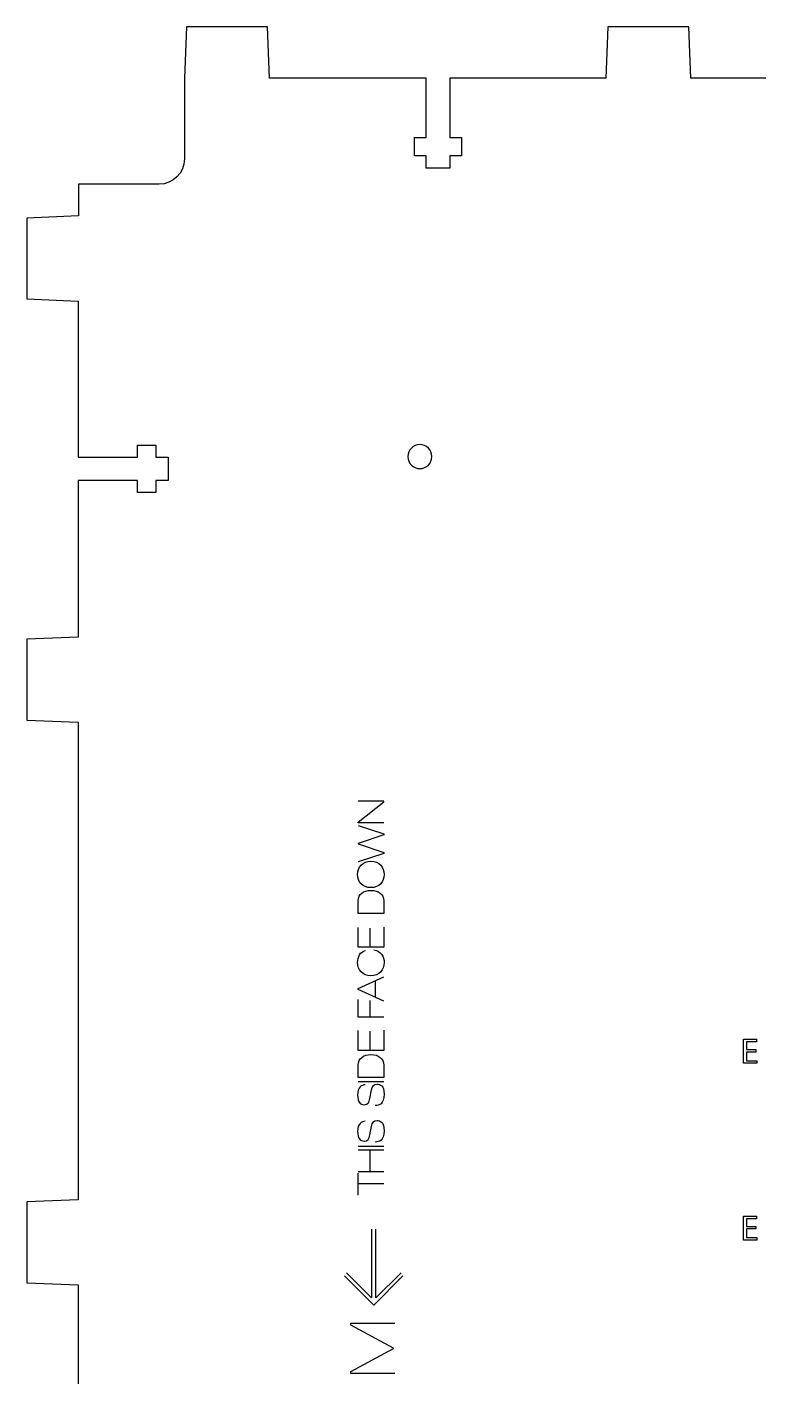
# Model space of a CAD drawing. Header units: millimetres. Extents: x -336 to 378, y -580 to 628.
# Drawn here: x 27.5 to 114.3, y 467.5 to 627.6 of the extents above; entities that cross this region are included whole.
import ezdxf

# ---------------------------------------------------------------- set-up
doc = ezdxf.new("R2010")
doc.units = ezdxf.units.MM
doc.layers.add('Cuts', color=1, linetype='Continuous', lineweight=25, true_color=0xff0000)
doc.layers.add('Text', color=5, linetype='Continuous', lineweight=25, true_color=0x0000ff)

msp = doc.modelspace()

# ---------------------------------------------------------------- linework, layer by layer
at = {"layer": 'Cuts', "color": 1, "lineweight": 25, "true_color": 0xff0000}
for points in [[(172.29, 621.5), (106.29, 621.5), (106.04, 627.59), (96.44, 627.59), (96.19, 621.5), (77.68, 621.5), (77.68, 614.48), (79.08, 614.48), (79.08, 612.28), (77.68, 612.28), (77.68, 610.84), (74.87, 610.84), (74.87, 612.28), (73.47, 612.28), (73.47, 614.48), (74.87, 614.48), (74.87, 621.5), (56.28, 621.5), (56.03, 627.59), (46.43, 627.59), (46.18, 621.5), (46.17, 621.5), (46.17, 611.92)], [(43.17, 608.92), (33.6, 608.92), (33.6, 608.65), (33.6, 605.16), (27.49, 604.91), (27.49, 595.31), (33.58, 595.06), (33.58, 576.54), (40.6, 576.54), (40.6, 577.94), (42.8, 577.94), (42.8, 576.54), (44.24, 576.54), (44.24, 573.74), (42.8, 573.74), (42.8, 572.34), (40.6, 572.34), (40.6, 573.74), (33.58, 573.74), (33.58, 555.16), (27.49, 554.91), (27.49, 545.31), (33.58, 545.06), (33.58, 488.39), (27.49, 488.14), (27.49, 478.54), (33.58, 478.29), (33.58, 459.76)]]:
    msp.add_lwpolyline(points, dxfattribs=at)
for points in [[(46.17, 611.92), (46.17, 610.26), (44.82, 608.92), (43.17, 608.92)], [(74.12, 578.02), (73.34, 578.02), (72.7, 577.38), (72.7, 576.59)], [(72.7, 576.59), (72.7, 575.8), (73.34, 575.17), (74.12, 575.17)], [(75.55, 576.59), (75.55, 577.38), (74.91, 578.02), (74.12, 578.02)], [(74.12, 575.17), (74.91, 575.17), (75.55, 575.8), (75.55, 576.59)]]:
    msp.add_open_spline(points, degree=3, dxfattribs=at)
at = {"layer": 'Text', "color": 5, "lineweight": 25, "true_color": 0x0000ff}
for points in [[(69.83, 533.11), (66.8, 533.11), (66.8, 533.22), (69.83, 535.6), (69.83, 535.7), (66.8, 535.7)], [(66.8, 532.81), (69.83, 531.8), (69.83, 531.7), (66.82, 530.66), (66.82, 530.65), (69.83, 529.61), (69.83, 529.5), (66.8, 528.5)], [(66.8, 522.38), (66.8, 523.85)], [(69.83, 523.85), (69.83, 522.38), (66.8, 522.38), (66.8, 522.38)], [(69.83, 520.73), (69.83, 518.35), (66.8, 518.35), (66.8, 520.7)], [(68.21, 518.35), (68.21, 520.61)], [(69.83, 511.96), (66.8, 513.35), (66.8, 513.46), (69.83, 514.85)], [(68.83, 514.39), (68.83, 512.41)], [(69.83, 510.04), (66.8, 510.04), (66.8, 512.16)], [(68.21, 510.04), (68.21, 512.04)], [(69.83, 508.5), (69.83, 506.12), (66.8, 506.12), (66.8, 508.48)], [(68.21, 506.12), (68.21, 508.38)], [(114, 505.92), (112.89, 505.92), (112.89, 504.89), (114.13, 504.89), (114.13, 504.58), (112.52, 504.58), (112.52, 507.43), (114.07, 507.43), (114.07, 507.12), (112.89, 507.12), (112.89, 506.22), (114, 506.22), (114, 505.92), (114, 505.92)], [(66.8, 502.88), (66.8, 504.35)], [(69.83, 504.35), (69.83, 502.88), (66.8, 502.88), (66.8, 502.88)], [(66.8, 502.42), (69.83, 502.42)], [(68.2, 500.42), (68.37, 501.42)], [(68.2, 496.09), (68.37, 497.1)], [(66.8, 494.74), (69.83, 494.74)], [(66.8, 494.31), (69.83, 494.31)], [(68.21, 491.72), (68.21, 494.31)], [(69.83, 491.72), (66.8, 491.72)], [(66.8, 488.95), (66.8, 491.56)], [(69.83, 490.26), (66.8, 490.26)], [(114, 484.92), (112.89, 484.92), (112.89, 483.89), (114.13, 483.89), (114.13, 483.58), (112.52, 483.58), (112.52, 486.43), (114.07, 486.43), (114.07, 486.12), (112.89, 486.12), (112.89, 485.22), (114, 485.22), (114, 484.92), (114, 484.92)], [(68.4, 484.91), (68.4, 476.73), (65.4, 479.73)], [(71.89, 479.72), (68.9, 476.74), (68.9, 484.91)], [(72.12, 479.35), (68.65, 475.87), (65.17, 479.35)], [(71.14, 467.78), (65.92, 467.78), (65.92, 468.02), (70.99, 470.75), (70.99, 470.77), (65.92, 473.49), (65.92, 473.73), (71.14, 473.73)]]:
    msp.add_lwpolyline(points, dxfattribs=at)
for points in [[(66.74, 526.99), (66.74, 527.86), (67.32, 528.56), (68.32, 528.56)], [(68.32, 528.56), (69.31, 528.56), (69.89, 527.86), (69.89, 526.99)], [(68.32, 525.43), (67.32, 525.43), (66.74, 526.13), (66.74, 526.99)], [(69.89, 526.99), (69.89, 526.13), (69.31, 525.43), (68.32, 525.43)], [(66.8, 523.85), (66.8, 524.69), (67.41, 525.11), (68.32, 525.11)], [(68.32, 525.11), (69.22, 525.11), (69.83, 524.69), (69.83, 523.85)], [(66.74, 516.54), (66.74, 517.25), (67.03, 517.82), (67.68, 517.98)], [(68.68, 518.05), (69.49, 517.96), (69.89, 517.23), (69.89, 516.54)], [(68.32, 514.97), (67.32, 514.97), (66.74, 515.67), (66.74, 516.54)], [(69.89, 516.54), (69.89, 515.67), (69.31, 514.97), (68.32, 514.97)], [(66.8, 504.35), (66.8, 505.18), (67.41, 505.61), (68.32, 505.61)], [(68.32, 505.61), (69.22, 505.61), (69.83, 505.18), (69.83, 504.35)], [(67.65, 502.03), (67.19, 502), (66.74, 501.8), (66.74, 500.79)], [(68.37, 501.42), (68.47, 501.88), (68.67, 502.11), (69.04, 502.11)], [(69.04, 502.11), (69.38, 502.11), (69.89, 501.95), (69.89, 500.91)], [(66.74, 500.79), (66.74, 500.02), (67.02, 499.67), (67.51, 499.67)], [(67.51, 499.67), (67.93, 499.67), (68.1, 499.92), (68.2, 500.42)], [(69.89, 500.91), (69.89, 499.71), (69.26, 499.57), (68.83, 499.57)], [(67.65, 497.71), (67.19, 497.68), (66.74, 497.47), (66.74, 496.47)], [(66.74, 496.47), (66.74, 495.7), (67.02, 495.35), (67.51, 495.35)], [(68.37, 497.1), (68.47, 497.56), (68.67, 497.79), (69.04, 497.79)], [(69.89, 496.58), (69.89, 495.39), (69.26, 495.25), (68.83, 495.24)], [(69.04, 497.79), (69.38, 497.79), (69.89, 497.62), (69.89, 496.58)], [(67.51, 495.35), (67.93, 495.35), (68.1, 495.59), (68.2, 496.09)]]:
    msp.add_open_spline(points, degree=3, dxfattribs=at)

doc.saveas('drawing.dxf')
